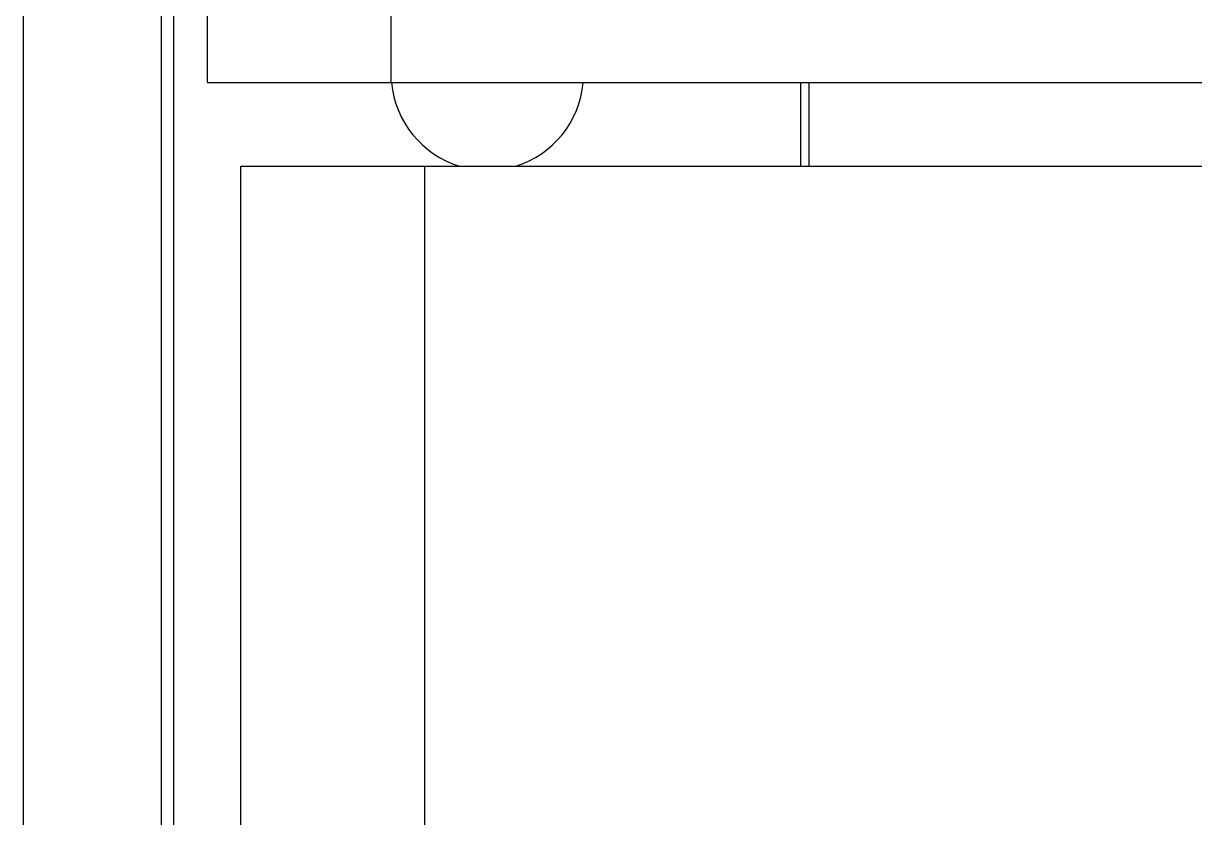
# Model space of a CAD drawing. Header units: millimetres. Extents: x 42356 to 50646, y 31507 to 39566.
# Drawn here: x 43022 to 43092.1, y 33872 to 33919.5 of the extents above; entities that cross this region are included whole.
import ezdxf

# ---------------------------------------------------------------- set-up
doc = ezdxf.new("R2010")
doc.units = ezdxf.units.MM
doc.layers.add('000-PI-ORMAR', color=2, linetype='Continuous')

msp = doc.modelspace()

# ---------------------------------------------------------------- linework, layer by layer
at = {"layer": '000-PI-ORMAR'}
for p, q in [((43031.017, 31875.989), (43031.017, 33973.989)), ((43033.017, 33915.989), (43033.017, 33973.989)), ((43044.017, 33915.989), (43044.017, 33973.989)), ((43030.267, 31975.489), (43030.267, 33972.489)), ((43022.017, 31977.989), (43022.017, 33969.989)), ((43033.017, 33915.989), (43829.017, 33915.989)), ((43068.517, 33910.989), (43068.517, 33915.989)), ((43069.017, 33910.989), (43069.017, 33915.989)), ((43035.017, 33910.989), (43827.017, 33910.989)), ((43035.017, 32036.989), (43035.017, 33910.989)), ((43046.017, 32036.989), (43046.017, 33910.989))]:
    msp.add_line(p, q, dxfattribs=at)
for start, end in [(184.98855, 253.04217), (286.95783, 355.01145)]:
    msp.add_arc((43049.767, 33916.489), 5.75, start, end, dxfattribs=at)

doc.saveas('drawing.dxf')
